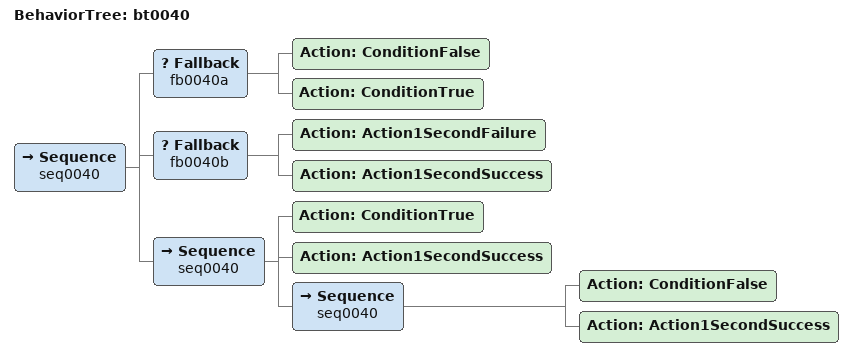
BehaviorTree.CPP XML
<root>

  <BehaviorTree ID="bt0040">
    <Sequence name="seq0040">
      <Fallback name="fb0040a">
        <Action ID="ConditionFalse" />
        <Action ID="ConditionTrue" />
      </Fallback>
      <Fallback name="fb0040b">
        <Action ID="Action1SecondFailure" />
        <Action ID="Action1SecondSuccess" />
      </Fallback>
      <Sequence name="seq0040">
       <Action ID="ConditionTrue" />
       <Action ID="Action1SecondSuccess" />

      <Sequence name="seq0040">
        <Action ID="ConditionFalse" />
        <Action ID="Action1SecondSuccess" />
       </Sequence>
      </Sequence>
     </Sequence>
  </BehaviorTree>

</root>
